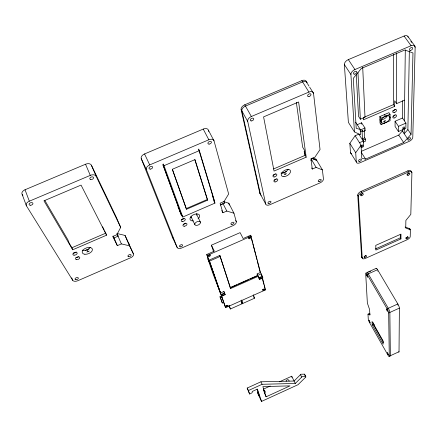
<?xml version="1.0" encoding="UTF-8"?>
<svg xmlns="http://www.w3.org/2000/svg" width="437" height="437" viewBox="0 0 437 437"><rect width="100%" height="100%" fill="white"/><g stroke="black" fill="none" stroke-linecap="round" stroke-linejoin="round"><path stroke-width="0.66" d="M404.635 100.155L396.588 103.624L396.676 52.872M402.499 118.039L405.924 123.108L405.842 128.331L398.451 131.537L398.473 126.337L395.075 121.251L402.499 118.039L402.679 100.696M398.735 352.025A2.988 0.584 64.7 0 0 399.025 351.741L399.38 308.112A3.267 0.705 65.1 0 0 397.839 303.961L377.573 269.684A3.185 0.677 65.6 0 0 376.159 268.602M400.937 238.902L400.986 234.117L375.765 245.359L375.929 250.062L400.937 238.902L400.287 237.854L400.319 234.259M407.339 138.425L402.362 130.996L402.379 129.713M404.263 128.598L404.192 133.727L407.885 129.598L409.343 51.408M404.367 120.803L405.301 49.911M359.493 142.691L363.256 141.064L358.853 134.143L355.106 135.765L361.066 145.171L361.749 158.254L365.561 159.106L403.646 142.528L411.053 134.29L412.965 52.964L404.809 50.004L361.333 68.456L353.293 78.332L356.215 128.374L360.235 129.407L360.514 134.743L354.44 131.908L348.382 122.36L344.372 64.578A4.654 2.841 -36.4 0 1 348.338 59.612L404.094 36.042A4.698 2.759 -38.8 0 1 408.147 37.161M409.715 229.917L409.748 228.671L405.077 227.027M414.374 46.158L415.15 47.229L412.785 137.305A4.102 2.147 -34.7 0 1 409.087 141.402L360.104 162.728A4.086 2.196 -32.9 0 1 356.275 161.892L350.479 152.568L349.835 143.309L355.106 135.765M410.409 229.725L410.228 236.564A3.452 1.568 -31.7 0 1 407.093 239.766L365.458 258.365A3.447 1.595 -30.3 0 1 362.224 257.999L361.601 256.94L357.75 195.115A3.851 1.972 -31.9 0 1 361.115 191.373L407.776 170.905A3.862 1.934 -33.5 0 1 411.179 171.659L411.911 172.768L410.813 214.365L405.88 220.428L405.744 228.081L410.409 229.725L409.748 228.671M261.528 401.417L257.393 389.116L252.198 391.486L252.275 392.251A1.475 0.59 -25.5 0 1 251.237 393.256L249.598 394.005L247.189 388.051L260.916 381.796L294.096 381.031L300.896 374.252L304.496 374.154L305.72 376.563L305.818 377.022L298.018 384.707L261.528 401.417L258.087 394.13L257.338 391.918L259.638 396.791L257.071 389.165M120.688 227.377L116.837 234.74L112.751 236.499L117.345 245.654L121.36 243.912L129.538 245.802L133.438 253.93A4.206 2.36 -22.3 0 1 130.57 257.781L77.944 280.663A4.272 2.365 -19.9 0 1 72.711 280.319L26.444 205.86L22.178 194.432A4.867 3.103 -17 0 1 25.029 189.756L85.537 164.225A4.769 3.103 -20.6 0 1 91.388 165.197L116.122 216.801L120.688 227.377L96.173 176.302L91.388 165.197M356.275 161.892L355.713 152.704L361.066 145.171M361.426 151.289L398.713 135.104L402.362 130.996M249.598 394.005L248.363 390.563L262.107 384.292L295.297 383.446L301.71 377.104L300.465 374.585M370.008 314.127L369.063 313.706L367.992 314.187L368.271 319.152A2.917 0.53 65.2 0 0 369.675 322.828L387.898 355.019A2.988 0.552 64.8 0 0 389.269 356.226L399.025 351.741M263.473 389.116L270.224 386.035M279.429 381.834L291.703 376.23L295.297 383.446M266.122 396.796L290.01 385.866L262.856 386.625L266.122 396.796L264.959 394.354M389.269 356.226L388.668 312.979L399.38 308.112M372.22 324.92L372.051 321.463L383.041 340.811L383.134 344.176L372.22 324.92L373.291 324.434L373.209 322.703M373.285 324.964L374.438 324.44M367.992 314.187L369.882 315.055L369.593 309.538L367.364 303.092L365.693 273.491A3.19 0.639 65.7 0 1 367.064 274.403L387.116 308.833L397.839 303.961M366.998 272.486L376.312 268.313M368.713 272.136L370.576 271.301M367.064 274.403L377.573 269.684M375.296 249.003L400.287 237.854M223.64 302.426L222.313 303.01L220.538 297.908L221.876 297.313M213.556 251.636L211.415 245.179L240.11 232.626L243.141 238.536L250.669 235.237L260.447 272.459L262.375 276.217L262.834 278.014L259.485 279.5L258.289 276.277L230.665 288.524L219.833 255.416L209.039 260.157L225.579 307.681L265.494 289.906L262.424 277.861M228.791 305.6L230.414 308.975L242.12 303.759L241.06 300.334M241.399 300.672L242.77 303.469L254.438 298.263L253.465 294.811M250.106 279.052L257.573 275.747L257.098 273.939L260.447 272.459M230.665 288.524L230.217 287.601L261.179 273.879L261.681 275.851M230.201 287.879L237.045 284.842M238.285 284.296L248.861 279.604M221.816 296.215L220.516 293.019L223.902 291.523L225.192 294.718L221.816 296.215L221.122 294.773L225.579 307.681M221.215 294.472L224.602 292.97M259.015 277.703L262.375 276.217M222.313 303.01L219.986 296.756L221.745 295.98M220.68 293.844L213.223 274.343L207.783 258.66L209.219 261.643L206.745 254.487L214.338 251.16L211.415 245.179M220.073 292.096L207.209 255.448L251.16 236.182M362.224 257.999L358.438 196.251A3.857 1.972 -31.8 0 1 361.809 192.509L408.502 172.02A3.867 1.934 -33.5 0 1 411.911 172.768M220.516 293.019L209.503 261.118L220.308 256.377M222.886 212.759L226.798 211.06L233.942 213.201L236.28 221.679A4.113 2.272 -27 0 1 233.096 225.59L181.863 247.937A4.146 2.294 -24.6 0 1 177.16 247.451L172.446 237.313L141.271 158.686A4.692 3.015 -24.2 0 1 144.543 153.95L203.232 129.084A4.649 2.983 -28 0 1 208.411 130.215L214.026 140.856L228.655 193.995L224.055 201.49L220.084 203.21L222.886 212.759L221.728 210.465M186.528 209.257L172.38 169.256L194.957 159.62L207.646 200.135L186.528 209.257L186.211 208.602L207.318 199.485L194.815 159.592M381.069 124.616L390.083 120.727L390.033 114.286L388.941 112.659L379.857 116.575L379.999 122.988L381.069 124.616L380.933 118.214L379.857 116.575M306.19 157.183L274.048 171.069L263.582 116.881L298.613 101.99L306.19 157.183L305.108 155.343L304.381 150.104L302.644 147.154L296.341 102.356M86.794 252.094L89.235 251.04M310.827 160.767L311.914 160.297M282.663 173.227L286.71 171.479M361.044 147.761L363.529 146.679L363.207 140.031L362.459 138.851L364.715 137.874L364.354 130.128M162.832 164.596L179.656 210.536L182.77 217.042L214.955 203.112L199.108 150.738L198.245 149.055M363.207 140.031L365.469 139.048L364.715 137.874M284.208 174.696L286.525 173.691M398.473 126.337L405.924 123.108M363.305 142.091L365.561 141.113L365.469 139.048M220.778 204.592L223.001 203.631L226.798 211.06M220.221 205.029L224.471 203.189L223.952 201.386M311.652 167.961L312.291 169.059L316.109 167.404L322.402 169.889L323.446 178.87A4.08 2.223 -31.1 0 1 320.01 182.874L269.957 204.68A4.086 2.256 -28.8 0 1 265.696 204.013L259.797 193.094L241.142 109.649A4.621 2.955 -30.8 0 1 244.753 104.798L301.841 80.654A4.627 2.895 -34 0 1 306.457 81.998L307.238 83.254A4.632 2.89 -34 0 0 302.623 81.91L245.479 106.087A4.621 2.955 -30.7 0 0 241.863 110.938L260.452 194.301A4.059 2.283 -28.9 0 0 261.195 195.263M363.529 117.509L393.508 104.607L393.371 54.286M356.259 74.394L358.526 116.351L360.367 119.208L365.004 117.214L362.71 67.309M396.588 103.624L394.682 100.81L394.687 106.355L363.42 119.814L363.322 117.772M357.335 124.638L361.612 122.792L364.966 128.003L365.086 130.663L362.797 131.652L362.038 130.466M44.907 200.55L67.904 239.858L69.183 243.114L71.903 247.752L105.738 233.172L106.584 235.177L72.7 249.784L43.962 200.818L81.053 185.086L106.584 235.177M380.933 118.214L390.033 114.286M360.061 130.117L364.966 128.003M273.622 168.939L305.108 155.343M383.38 121.53L385.631 120.557M118.061 236.198L114.062 237.925L117.345 245.654M360.558 131.537L362.743 130.592L362.797 131.652M85.434 250.494L89.088 248.915M354.44 131.908L350.916 74.503A4.687 2.813 -36.1 0 1 354.937 69.538L411.075 45.721A4.731 2.731 -38.4 0 1 415.15 47.229M265.696 204.013L247.697 121.355A4.66 2.922 -30.6 0 1 251.368 116.504L308.91 92.076A4.665 2.862 -33.8 0 1 313.531 93.376L320.042 149.547L314.837 157.271L310.958 158.948L312.291 169.059M177.16 247.451L146.4 169.638A4.725 2.988 -24.3 0 1 149.722 164.907L208.831 139.774A4.687 2.95 -27.9 0 1 214.026 140.856M182.77 217.042L164.022 165.683L199.108 150.738M26.444 205.86A4.905 3.075 -17.3 0 1 29.334 201.195L90.295 175.379A4.807 3.075 -20.8 0 1 96.173 176.302M305.72 376.563L302.278 376.628L301.71 377.104M117.52 233.62L125.053 235.439L133.438 253.93M224.257 201.812L228.802 203.221L233.942 213.201M312.854 157.872L316.022 159.139L322.402 169.889M311.663 158.298L316.727 160.324L311.69 158.292M369.063 313.7L370.013 314.132M407.896 36.446L414.888 46.098M410.884 41.335L411.659 42.405M404.094 36.042L411.075 45.721M393.508 104.607L394.687 106.355M407.885 129.598L411.053 134.29M388.974 115.892L390.061 117.52M398.451 131.537L395.075 126.473L395.075 121.251M398.713 135.104L403.646 142.528M348.338 59.612L354.937 69.538M384.402 114.614L385.489 116.247M384.505 121.044L385.581 122.671M344.372 64.578L350.916 74.503M379.928 119.798L381.004 121.431M407.776 170.905L408.502 172.02M364.578 129.876L365.086 130.663M355.636 122.207L360.235 129.407M361.148 152.098L365.561 159.106M349.835 143.309L355.713 152.704M307.588 83.817L308.986 86.062M309.686 87.187L313.531 93.376M301.841 80.654L308.91 92.076M22.178 194.432L22.893 195.59M361.115 191.373L361.809 192.509M357.75 195.115L358.438 196.251M311.024 158.789L316.109 167.404M304.818 152.284L304.185 151.213L304.551 153.797L305.261 155.009M373.291 324.434L383.555 342.51M284.394 172.478L285.366 174.194M244.753 104.798L251.368 116.504M241.142 109.649L247.697 121.355M203.232 129.084L208.831 139.774M235.68 220.516L236.28 221.679M224.039 202.353L224.471 203.189M262.347 277.069L262.834 278.014M265.041 289.01L265.494 289.906M257.098 273.939L257.825 275.365M259.485 279.5L258.289 276.277M103.624 229.021L104.23 230.206M104.831 231.397L105.738 233.172M305.818 377.022L304.496 374.154M213.95 200.255L214.436 201.222M213.775 200.78L214.955 203.112M207.318 199.485L207.646 200.135M114.516 238.831L113.025 236.051M253.602 296.597L254.438 298.263M117.493 234.696L118.099 235.92M241.568 302.639L242.12 303.759M196.289 213.682L200.425 222.154A3.054 1.732 -25.6 0 1 196.71 225.394A3.054 1.732 -25.6 0 1 195.749 222.542A3.054 1.732 -25.6 0 1 200.425 222.154M191.018 216.697L194.836 224.585M163.198 163.973L164.022 165.683M206.745 254.487L207.209 255.448M209.039 260.157L209.503 261.118M224.492 293.276L225.192 294.718M178.028 207.067L178.777 208.635M180.803 213.999L181.732 215.954L163.028 164.858M260.916 381.796L262.107 384.292M219.986 296.756L220.538 297.908M144.543 153.95L149.722 164.907M141.271 158.686L146.4 169.638M247.189 388.051L248.363 390.563M125.053 235.439L129.538 245.802M116.892 233.473L121.36 243.912M85.537 164.225L90.295 175.379M102.651 226.825L103.323 228.431M87.263 249.707L88.012 251.57M71.903 247.752L72.7 249.784M71.755 277.839L72.711 280.319M25.029 189.756L29.334 201.195M179.028 209.154L180.579 213.393M172.495 169.851L186.211 208.602M223.902 291.523L224.296 292.692M229.272 305.583L230.414 308.975M219.833 255.416L230.217 287.601M263.314 389.247L264.751 393.715M241.716 300.044L242.77 303.469M199.004 149.541L214.676 201.703M212.213 194.831L213.704 199.775M208.411 130.215L208.771 131.521M228.802 203.221L229.316 205.057M250.669 235.237L251.177 237.209M251.515 238.52L252.526 242.464M252.865 243.78L255.558 254.296M255.896 255.612L256.907 259.556M257.246 260.873L260.108 272.043M262.353 278.484L263.866 284.405M264.199 285.722L264.871 288.354M291.703 376.23L291.982 377.371M357.963 72.602L360.367 119.208M362.071 131.111L362.459 138.851M361.612 122.792L361.678 124.108M128.991 243.66A4.173 2.387 -22.2 0 1 129.144 244.283M76.147 251.898A2.245 1.3 -19.7 0 1 73.247 253.149M78.447 256.743A2.229 1.278 -19.9 0 1 75.885 257.628M90.268 247.424A5.348 3.097 -20.3 0 1 82.271 250.177M263.582 390.596A1.458 1.344 -19.3 0 1 264.702 392.939M286.191 381.31A1.453 1.338 -14.6 0 1 287.573 379.698A1.453 1.338 -14.6 0 1 289.059 381.119M387.116 308.833A3.267 0.666 65.1 0 1 388.668 312.979M389.962 355.909A2.988 0.552 64.8 0 0 390.356 355.729L389.859 312.439A3.267 0.672 65.1 0 0 388.307 308.287L368.233 273.879A3.19 0.639 65.7 0 0 366.856 272.972M397.834 304.884A1.327 0.284 65.1 0 1 397.998 305.179M377.759 270.929A1.295 0.273 65.6 0 1 377.901 271.235M362.579 257.792A3.441 1.595 -30.3 0 1 361.601 256.94M407.672 236.559A1.404 0.639 -31.7 0 1 407.541 236.788M407.344 237.029A1.404 0.639 -31.7 0 1 405.847 237.81M365.835 255.41A1.398 0.65 -30.3 0 1 364.141 256.432M362.47 193.487A1.568 0.803 -31.9 0 1 360.585 194.645M409.059 172.817A1.573 0.787 -33.5 0 1 407.027 174.254M260.545 194.061A4.053 2.289 -28.9 0 1 259.797 193.094M173.374 238.203A4.113 2.322 -24.5 0 1 173.052 238.039M172.79 237.832A4.113 2.322 -24.5 0 1 172.446 237.313M184.037 218.374A2.18 1.256 -25 0 1 181.218 219.593M185.741 223.061A2.163 1.24 -25.1 0 1 183.42 224.279M193.291 220.898A5.211 2.988 -25.6 0 1 190.532 217.178A5.211 2.988 -25.6 0 1 197.852 213.999A5.211 2.988 -25.6 0 1 198.048 218.833M197.06 214.239A5.2 2.999 -25.6 0 1 196.235 215.119M191.488 217.173A5.2 2.999 -25.6 0 1 190.346 217.151M263.795 289.108A1.076 0.519 -27 0 1 262.408 289.512M227.322 305.25A1.082 0.524 -25.6 0 1 225.732 305.84M250.019 237.16A1.18 0.628 -27.4 0 1 248.506 237.826M248.713 236.581A1.18 0.628 -27.4 0 1 248.986 236.433M209.935 254.591A1.185 0.634 -25.6 0 1 208.274 255.459M275.408 173.899A2.152 1.235 -29.8 0 1 273.098 175.117M276.364 178.875A2.136 1.218 -29.7 0 1 274.07 180.082M288.147 169.245A5.14 2.939 -30.2 0 1 280.964 173.019M351.654 153.862A4.059 2.223 -33 0 1 350.479 152.568M395.152 109.343A2.152 1.191 -35.5 0 1 392.584 110.943M395.152 114.723A2.136 1.169 -35.3 0 1 393.054 116.247M387.226 116.024A5.146 2.851 -35 0 1 381.097 119.847M183.01 218.85A1.726 0.994 -25 0 1 181.847 219.461M366.577 274.862L367.67 277.178L366.627 274.807M369.079 320.463L370.079 322.588L369.079 320.463M386.548 309.183C387.171 312.81 388.821 311.204 386.548 309.183M387.335 352.686L388.417 354.844L387.39 352.659M30.18 205.237A1.994 1.251 -17.3 0 0 32.939 203.462A1.994 1.251 -17.3 0 0 29.891 203.074A1.994 1.251 -17.3 0 0 30.18 205.237M90.792 179.541A1.956 1.251 -20.8 0 0 93.556 177.761A1.956 1.251 -20.8 0 0 90.683 177.313A1.956 1.251 -20.8 0 0 90.792 179.541M75.912 279.669A1.737 0.961 -19.9 0 0 78.343 278.145A1.737 0.961 -19.9 0 0 75.776 277.965A1.737 0.961 -19.9 0 0 75.912 279.669M128.707 256.727A1.71 0.961 -22.3 0 0 131.144 255.197A1.71 0.961 -22.3 0 0 128.707 254.973A1.71 0.961 -22.3 0 0 128.707 256.727M74.033 255.17A2.251 1.295 -19.8 0 0 77.185 253.181A2.251 1.295 -19.8 0 0 73.853 252.876A2.251 1.295 -19.8 0 0 74.033 255.17M76.672 259.638A2.234 1.273 -19.9 0 0 79.796 257.666A2.234 1.273 -19.9 0 0 76.502 257.377A2.234 1.273 -19.9 0 0 76.672 259.638M84.882 254.274A5.364 3.086 -20.4 0 0 92.431 249.527A5.364 3.086 -20.4 0 0 84.57 248.773A5.364 3.086 -20.4 0 0 84.882 254.274M364.764 257.497A1.404 0.65 -30.3 0 0 366.61 256.044A1.404 0.65 -30.3 0 0 364.698 256.268A1.404 0.65 -30.3 0 0 364.764 257.497M406.792 238.793A1.404 0.639 -31.7 0 0 408.333 237.225A1.404 0.639 -31.7 0 0 406.263 237.821A1.404 0.639 -31.7 0 0 406.792 238.793M361.618 195.721A1.568 0.803 -31.8 0 0 363.267 193.897A1.568 0.803 -31.8 0 0 360.913 194.525A1.568 0.803 -31.8 0 0 361.618 195.721M408.082 175.313A1.573 0.787 -33.5 0 0 409.797 173.462A1.573 0.787 -33.5 0 0 407.497 174.073A1.573 0.787 -33.5 0 0 408.082 175.313M150.317 169.108A1.923 1.213 -24.3 0 0 152.589 167A1.923 1.213 -24.3 0 0 149.558 167.147A1.923 1.213 -24.3 0 0 150.317 169.108M209.077 144.095A1.906 1.202 -27.9 0 0 211.41 141.97A1.906 1.202 -27.9 0 0 208.509 142.069A1.906 1.202 -27.9 0 0 209.077 144.095M180.536 246.861A1.688 0.934 -24.6 0 0 182.568 245.097A1.688 0.934 -24.6 0 0 179.957 245.348A1.688 0.934 -24.6 0 0 180.536 246.861M231.916 224.454A1.672 0.923 -27 0 0 233.992 222.679A1.672 0.923 -27 0 0 231.479 222.892A1.672 0.923 -27 0 0 231.916 224.454M182.617 221.548A2.185 1.256 -25.1 0 0 185.25 219.227A2.185 1.256 -25.1 0 0 181.879 219.5A2.185 1.256 -25.1 0 0 182.617 221.548M184.338 226.219A2.163 1.235 -25.1 0 0 186.954 223.919A2.163 1.235 -25.1 0 0 183.606 224.197A2.163 1.235 -25.1 0 0 184.338 226.219M226.59 306.769A1.082 0.524 -25.6 0 0 227.923 305.676A1.082 0.524 -25.6 0 0 226.295 305.905A1.082 0.524 -25.6 0 0 226.59 306.769M263.271 290.436A1.076 0.519 -27 0 0 264.625 289.338A1.076 0.519 -27 0 0 263.041 289.545A1.076 0.519 -27 0 0 263.271 290.436M222.854 295.275A1.109 0.552 -25.6 0 0 224.219 294.145A1.109 0.552 -25.6 0 0 222.542 294.363A1.109 0.552 -25.6 0 0 222.854 295.275M260.545 278.549A1.103 0.546 -27.1 0 0 261.932 277.413A1.103 0.546 -27.1 0 0 260.305 277.615A1.103 0.546 -27.1 0 0 260.545 278.549M208.995 256.421A1.185 0.634 -25.6 0 0 210.448 255.186A1.185 0.634 -25.6 0 0 208.64 255.377A1.185 0.634 -25.6 0 0 208.995 256.421M249.237 238.771A1.18 0.628 -27.4 0 0 250.712 237.531A1.18 0.628 -27.4 0 0 248.964 237.701A1.18 0.628 -27.4 0 0 249.237 238.771M251.357 120.929A1.895 1.191 -30.6 0 0 253.722 118.793A1.895 1.191 -30.6 0 0 250.925 118.842A1.895 1.191 -30.6 0 0 251.357 120.929M308.992 96.561A1.901 1.164 -33.8 0 0 310.887 94.163A1.901 1.164 -33.8 0 0 307.981 94.813A1.901 1.164 -33.8 0 0 308.992 96.561M268.886 203.5A1.661 0.918 -28.9 0 0 270.978 201.714A1.661 0.918 -28.9 0 0 268.547 201.894A1.661 0.918 -28.9 0 0 268.886 203.5M319.07 181.645A1.661 0.901 -31.1 0 0 321.206 179.847A1.661 0.901 -31.1 0 0 318.873 179.989A1.661 0.901 -31.1 0 0 319.07 181.645M274.125 176.974A2.152 1.235 -29.8 0 0 276.85 174.62A2.152 1.235 -29.8 0 0 273.709 174.8A2.152 1.235 -29.8 0 0 274.125 176.974M275.091 181.934A2.136 1.213 -29.6 0 0 277.795 179.607A2.136 1.213 -29.6 0 0 274.682 179.793A2.136 1.213 -29.6 0 0 275.091 181.934M283.984 176.641A5.151 2.928 -30.2 0 0 290.545 171.025A5.151 2.928 -30.2 0 0 283.116 171.413A5.151 2.928 -30.2 0 0 283.984 176.641M410.551 50.424A1.923 1.109 -38.4 0 0 412.615 47.972A1.923 1.109 -38.4 0 0 409.857 48.562A1.923 1.109 -38.4 0 0 410.551 50.424M354.746 74.132A1.906 1.142 -36.1 0 0 356.723 71.706A1.906 1.142 -36.1 0 0 353.883 72.324A1.906 1.142 -36.1 0 0 354.746 74.132M408.737 140.031A1.672 0.874 -34.7 0 0 410.556 138.016A1.672 0.874 -34.7 0 0 408.125 138.627A1.672 0.874 -34.7 0 0 408.737 140.031M359.64 161.395A1.661 0.89 -32.9 0 0 361.383 159.412A1.661 0.89 -32.9 0 0 358.886 160.04A1.661 0.89 -32.9 0 0 359.64 161.395M403.389 128.494A1.103 0.59 -35 0 0 404.58 127.156A1.103 0.59 -35 0 0 402.974 127.555A1.103 0.59 -35 0 0 403.389 128.494M361.743 146.553A1.098 0.601 -33.4 0 0 362.89 145.226A1.098 0.601 -33.4 0 0 361.252 145.636A1.098 0.601 -33.4 0 0 361.743 146.553M394.201 112.62A2.158 1.185 -35.5 0 0 396.512 109.966A2.158 1.185 -35.5 0 0 393.36 110.714A2.158 1.185 -35.5 0 0 394.201 112.62M394.207 117.979A2.136 1.169 -35.3 0 0 396.506 115.357A2.136 1.169 -35.3 0 0 393.376 116.105A2.136 1.169 -35.3 0 0 394.207 117.979M384.385 123.07A5.157 2.835 -34.9 0 0 389.897 116.755A5.157 2.835 -34.9 0 0 382.309 118.553A5.157 2.835 -34.9 0 0 384.385 123.07"/></g></svg>
